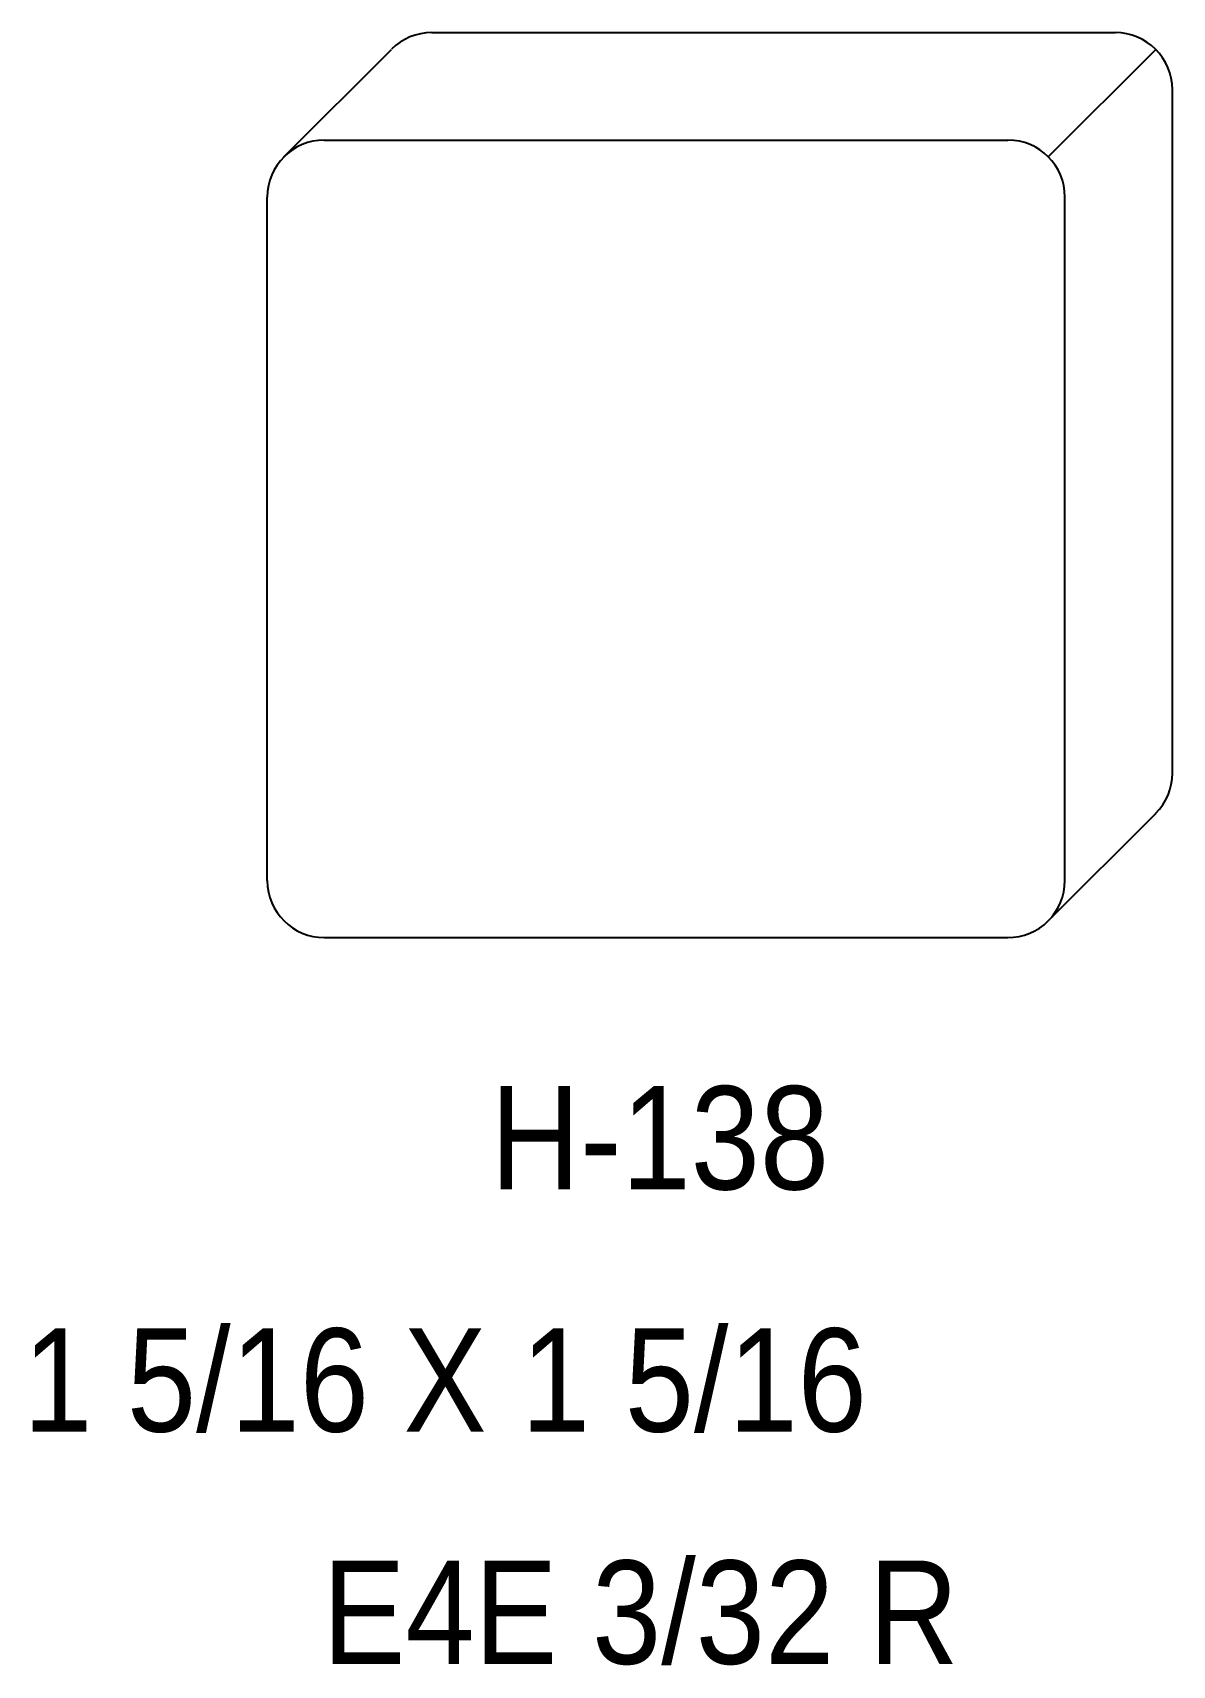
# Model space of a CAD drawing. Extents: x 82.78 to 84.65, y 140.42 to 143.11.
import ezdxf

# ---------------------------------------------------------------- set-up
doc = ezdxf.new("R2010")
doc.units = 0
doc.header["$LTSCALE"] = 5
doc.layers.add('PROFILE', color=7, linetype='CONTINUOUS')
doc.styles.add('TXT', font='TXT', dxfattribs={"height": 3.5})

msp = doc.modelspace()

# ---------------------------------------------------------------- linework, layer by layer
at = {"layer": 'PROFILE', "color": 1, "linetype": 'CONTINUOUS'}
for p, q in [((83.4317, 143.1082), (84.556, 143.1082)), ((83.1887, 142.904), (83.3655, 143.0807)), ((84.4455, 142.904), (84.6223, 143.0807)), ((84.6497, 141.8902), (84.6497, 143.0145)), ((83.255, 142.9314), (84.3793, 142.9314)), ((83.1613, 141.7135), (83.1613, 142.8378)), ((84.473, 141.7135), (84.473, 142.8378)), ((84.4455, 141.6472), (84.6223, 141.8239)), ((83.255, 141.6198), (84.3793, 141.6198))]:
    msp.add_line(p, q, dxfattribs=at)
for centre, major_axis, start_param, end_param in [((83.4317, 143.0145), (0.0937, 0), 1.570796, 2.356194), ((84.556, 143.0145), (0.0937, 0), 0, 1.570796), ((83.255, 142.8378), (0, 0.0937), 0, 1.570796), ((84.3793, 142.8378), (0, 0.0937), -1.570796, 0), ((84.556, 141.8902), (0, 0.0937), -2.356194, -1.570796), ((83.255, 141.7135), (0, 0.0937), 1.570796, -3.141593), ((84.3793, 141.7135), (0, 0.0937), -3.141593, -1.570796)]:
    msp.add_ellipse(centre, major_axis=major_axis, ratio=1, start_param=start_param, end_param=end_param, dxfattribs=at)

# ---------------------------------------------------------------- texts
at = {"layer": 'PROFILE', "color": 1, "linetype": 'CONTINUOUS', "style": 'TXT', "width": 0.9}
for s, height, p in [('H-138', 0.16996, (83.528, 141.2056)), ('1 5/16 X 1 5/16', 0.169956, (82.7598, 140.8072)), ('E4E 3/32 R', 0.16996, (83.2519, 140.4253))]:
    msp.add_text(s, height=height, dxfattribs=at).set_placement(p)

doc.saveas('drawing.dxf')
